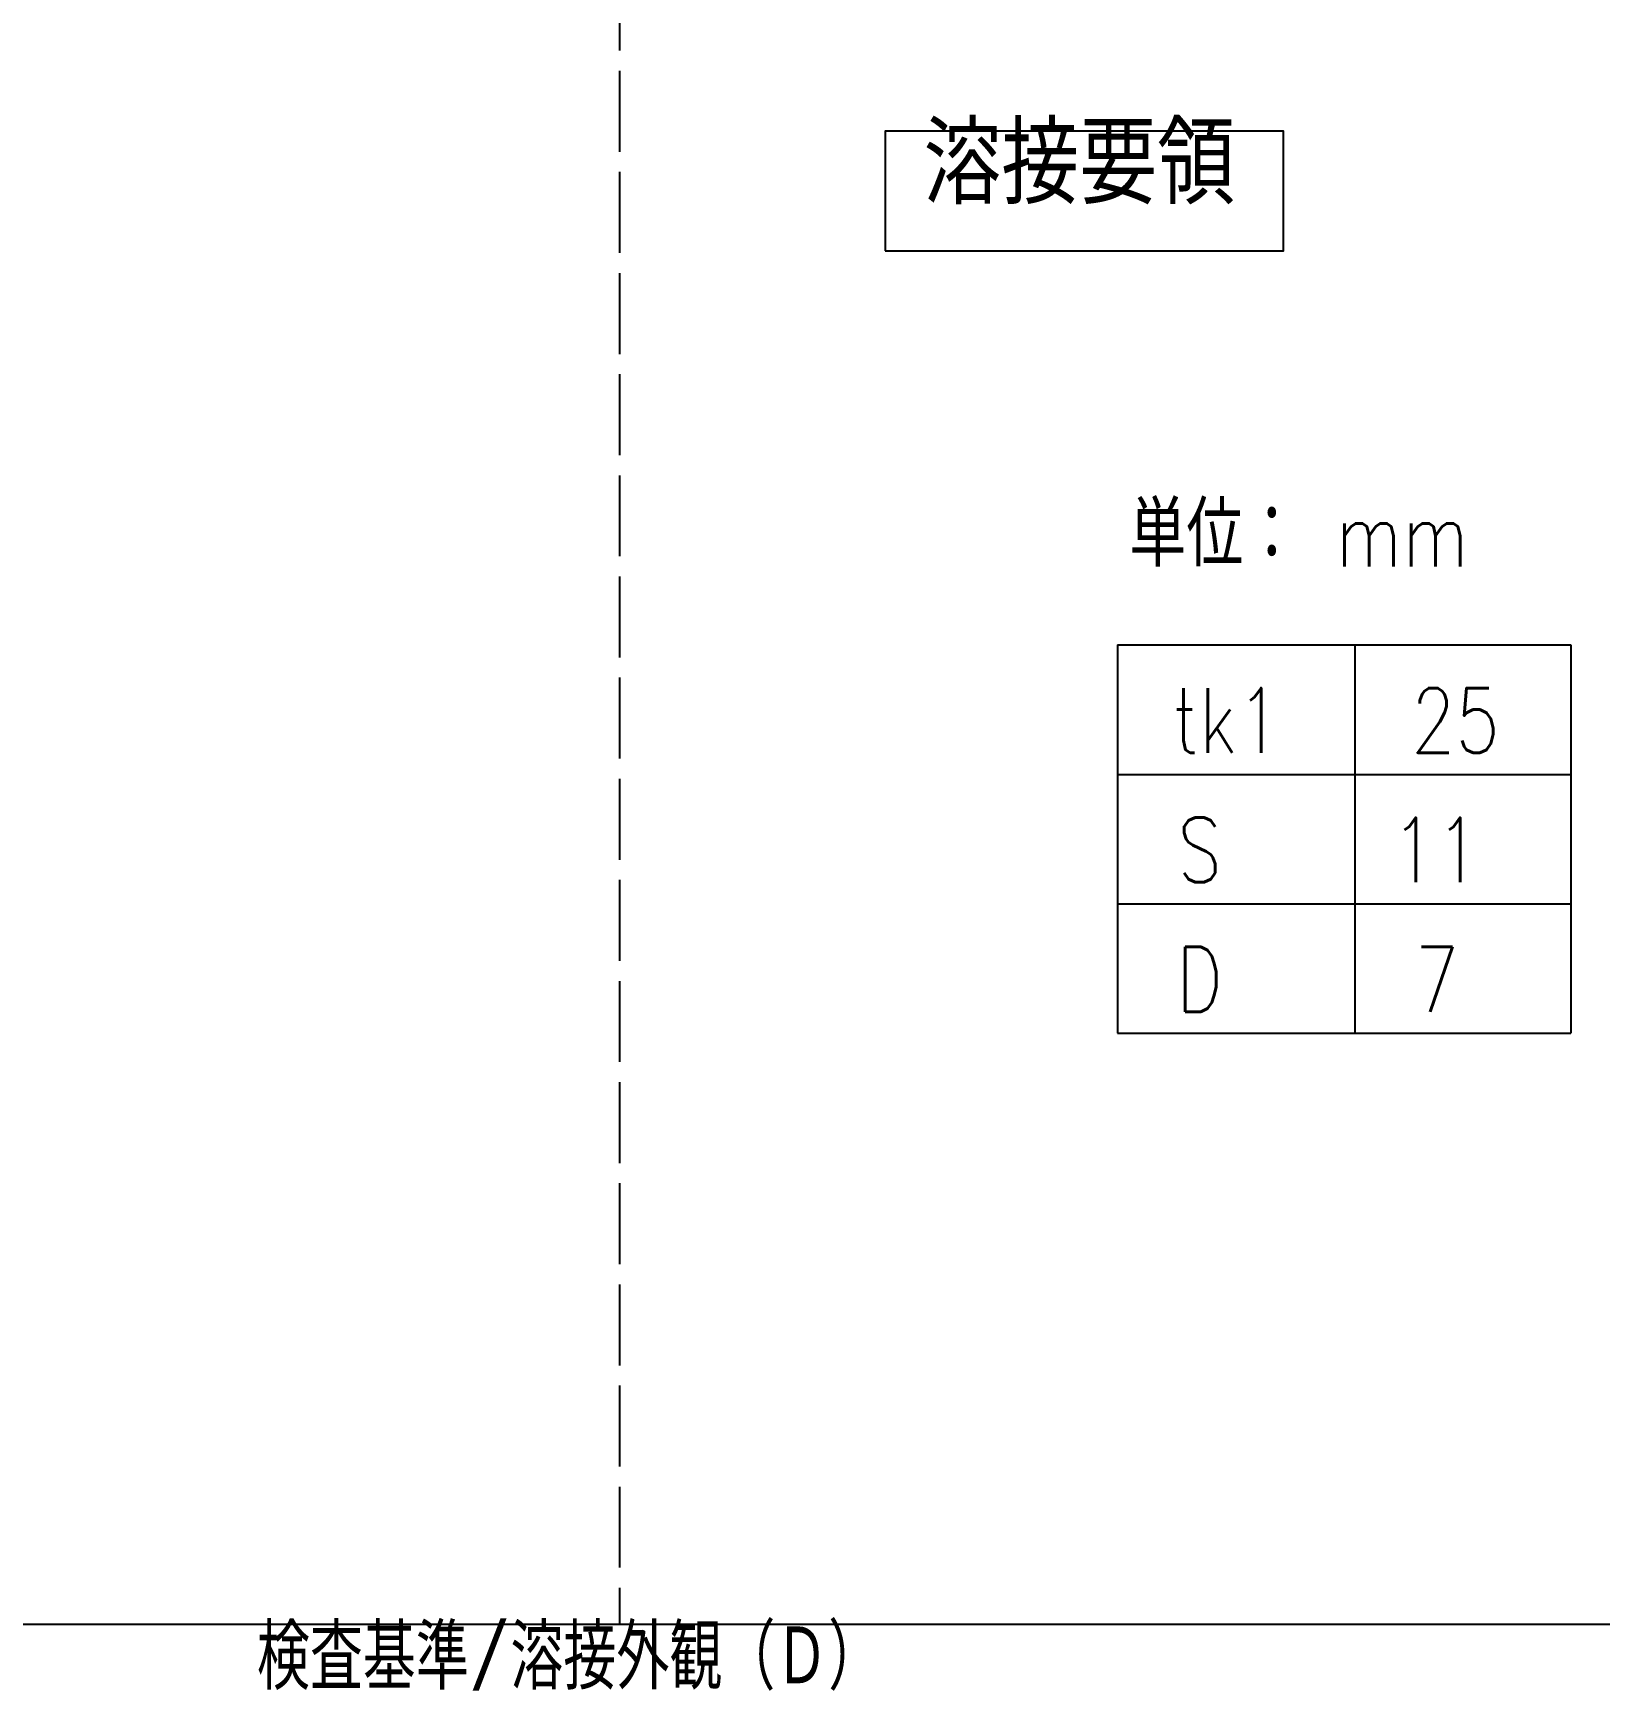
# Model space of a CAD drawing. Header units: millimetres. Extents: x -4568 to 36914, y -114 to 17788.
# Drawn here: x 13476 to 14057, y 7803 to 8418 of the extents above; entities that cross this region are included whole.
import ezdxf
from ezdxf.enums import TextEntityAlignment as Align

# ---------------------------------------------------------------- set-up
doc = ezdxf.new("R2010")
doc.units = ezdxf.units.MM
doc.header["$LTSCALE"] = 5
doc.linetypes.add('DASHED', pattern=[7.5, 6, -1.5])
doc.layers.get('0').update_dxf_attribs({"color": 255})
doc.layers.add('寸法', color=4, linetype='Continuous')
doc.layers.add('文字', color=7, linetype='Continuous')
doc.styles.add('04setumei', font='simplex.shx', dxfattribs={"width": 0.7, "height": 2.5, "bigfont": 'extfont2.shx'})
doc.styles.add('DLSTANDARD1', font='monotxt.shx', dxfattribs={"width": 0.6, "bigfont": 'extfont'})

msp = doc.modelspace()

# ---------------------------------------------------------------- linework, layer by layer
at = {"linetype": 'DASHED', "lineweight": -3}
msp.add_line((13693.799, 9304), (13693.799, 7828), dxfattribs=at)
at = {"linetype": 'Continuous', "lineweight": -3}
msp.add_line((11272, 7828), (14476, 7828), dxfattribs=at)
at = {"layer": '寸法'}
for p, q in [((13878.504, 8191.14), (13878.504, 8095.14)), ((13878.504, 8191.14), (14046.504, 8191.14)), ((13878.504, 8191.14), (13878.504, 8047.14)), ((13966.504, 8191.14), (13966.504, 8047.14)), ((14046.504, 8191.14), (14046.504, 8047.14)), ((13878.504, 8143.14), (14046.504, 8143.14)), ((13878.504, 8095.14), (14046.504, 8095.14)), ((13878.504, 8047.14), (14046.504, 8047.14))]:
    msp.add_line(p, q, dxfattribs=at)
at = {"layer": '寸法', "linetype": 'Continuous'}
msp.add_lwpolyline([(13792.368, 8337.312), (13939.97, 8337.312), (13939.97, 8381.626), (13792.368, 8381.626)], close=True, dxfattribs=at)

# ---------------------------------------------------------------- texts
at = {"color": 0, "linetype": 'Continuous', "ltscale": 6, "style": 'DLSTANDARD1', "width": 0.875}
msp.add_text('溶接要領', height=30, dxfattribs=at).set_placement((13806.567, 8345.592), align=Align.BOTTOM_LEFT)
at = {"layer": '寸法', "style": '04setumei', "width": 0.8}
msp.add_text('単位： mm', height=24, dxfattribs=at).set_placement((13882.878, 8220.178))
for s, p in [('tk1', (13918.961, 8163.14)), ('25', (14003.761, 8163.14)), ('S', (13908.904, 8115.14)), ('11', (13996.446, 8115.14)), ('D', (13908.904, 8067.14)), ('7', (13996.904, 8067.14))]:
    msp.add_text(s, height=24, dxfattribs=at).set_placement(p, align=Align.MIDDLE)
at = {"layer": '文字', "color": 0, "linetype": 'Continuous', "ltscale": 6, "style": 'DLSTANDARD1', "width": 0.74375}
msp.add_text('検査基準/溶接外観（Ｄ）', height=24, dxfattribs=at).set_placement((13559.439, 7796.574), align=Align.BOTTOM_LEFT)

doc.saveas('drawing.dxf')
